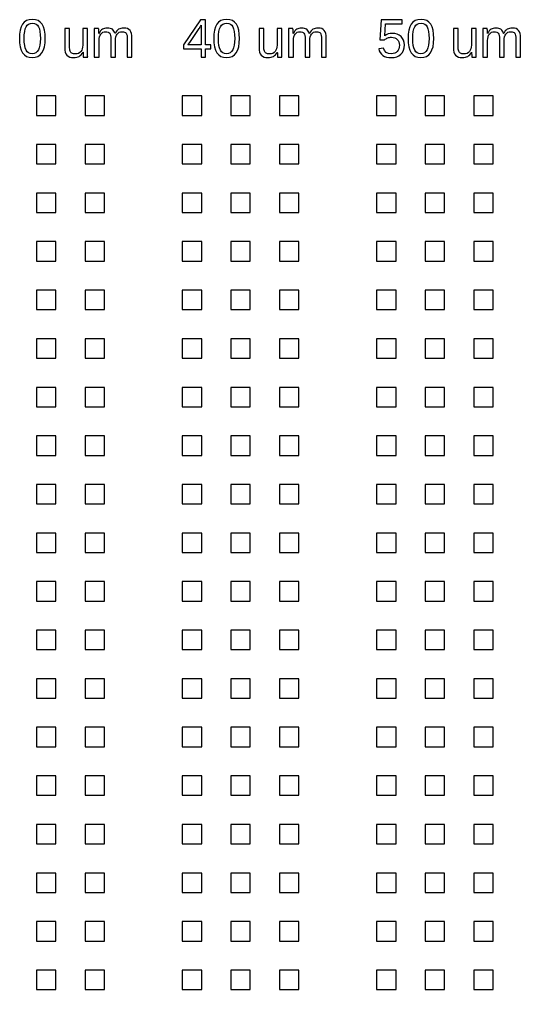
# Model space of a CAD drawing. Extents: x -5117 to 5117, y -2981 to 8396.
# Drawn here: x -1256 to -28, y 5588 to 7965 of the extents above; entities that cross this region are included whole.
import ezdxf

# ---------------------------------------------------------------- set-up
doc = ezdxf.new("R2010")
doc.units = 0
doc.layers.get('0').update_dxf_attribs({"linetype": 'CONTINUOUS'})

msp = doc.modelspace()

# ---------------------------------------------------------------- linework, layer by layer
at = {"color": 7}
for points in [[(-1217.086101, 7872.27126), (-1210.676376, 7874.532396), (-1205.221088, 7878.293021), (-1200.724998, 7883.529336), (-1197.207147, 7890.217538), (-1194.693716, 7898.238619), (-1193.187086, 7907.616383), (-1192.684875, 7918.350827), (-1193.163284, 7929.228081), (-1194.59851, 7938.677248), (-1196.988174, 7946.722131), (-1200.337035, 7953.338929), (-1204.687936, 7958.503839), (-1210.095621, 7962.193061), (-1216.552949, 7964.406594), (-1224.06468, 7965.144438), (-1231.776343, 7964.430395), (-1238.37648, 7962.240663), (-1243.865089, 7958.575243), (-1248.246933, 7953.457936), (-1251.593414, 7946.888741), (-1253.985457, 7938.843858), (-1255.420683, 7929.323286), (-1255.896712, 7918.350827), (-1255.406403, 7907.56878), (-1253.928334, 7898.167215), (-1251.467266, 7890.122332), (-1248.020819, 7883.481733), (-1243.593753, 7878.245419), (-1238.190829, 7874.508594), (-1231.809665, 7872.27126), (-1224.452643, 7871.533415)], [(-741.05751, 7872.27126), (-734.647785, 7874.532396), (-729.192497, 7878.293021), (-724.696407, 7883.529336), (-721.178556, 7890.217538), (-718.665125, 7898.238619), (-717.158494, 7907.616383), (-716.656284, 7918.350827), (-717.134693, 7929.228081), (-718.569919, 7938.677248), (-720.959582, 7946.722131), (-724.308444, 7953.338929), (-728.659345, 7958.503839), (-734.06703, 7962.193061), (-740.524358, 7964.406594), (-748.036089, 7965.144438), (-755.747752, 7964.430395), (-762.347888, 7962.240663), (-767.836498, 7958.575243), (-772.218341, 7953.457936), (-775.564822, 7946.888741), (-777.956866, 7938.843858), (-779.392092, 7929.323286), (-779.868121, 7918.350827), (-779.377811, 7907.56878), (-777.899742, 7898.167215), (-775.438675, 7890.122332), (-771.992228, 7883.481733), (-767.565162, 7878.245419), (-762.162237, 7874.508594), (-755.781074, 7872.27126), (-748.424052, 7871.533415)], [(-265.028918, 7872.27126), (-258.619193, 7874.532396), (-253.163906, 7878.293021), (-248.667816, 7883.529336), (-245.149964, 7890.217538), (-242.636533, 7898.238619), (-241.129903, 7907.616383), (-240.627693, 7918.350827), (-241.106101, 7929.228081), (-242.541328, 7938.677248), (-244.930991, 7946.722131), (-248.279852, 7953.338929), (-252.630754, 7958.503839), (-258.038438, 7962.193061), (-264.495766, 7964.406594), (-272.007497, 7965.144438), (-279.719161, 7964.430395), (-286.319297, 7962.240663), (-291.807907, 7958.575243), (-296.18975, 7953.457936), (-299.536231, 7946.888741), (-301.928274, 7938.843858), (-303.363501, 7929.323286), (-303.839529, 7918.350827), (-303.34922, 7907.56878), (-301.871151, 7898.167215), (-299.410083, 7890.122332), (-295.963636, 7883.481733), (-291.53657, 7878.245419), (-286.133646, 7874.508594), (-279.752483, 7872.27126), (-272.395461, 7871.533415)], [(-1229.139145, 7881.577619), (-1233.259172, 7883.26752), (-1236.679438, 7886.076089), (-1239.399941, 7890.003325), (-1241.477806, 7895.120632), (-1242.960635, 7901.57082), (-1243.850808, 7909.306284), (-1244.145946, 7918.350827), (-1243.853189, 7927.609583), (-1242.974916, 7935.487857), (-1241.513508, 7941.938044), (-1239.464205, 7947.007749), (-1236.748462, 7950.815977), (-1233.275833, 7953.553142), (-1229.046319, 7955.171639), (-1224.06468, 7955.719072), (-1219.204428, 7955.171639), (-1215.082021, 7953.505539), (-1211.697457, 7950.744573), (-1209.053118, 7946.888741), (-1207.060939, 7941.771434), (-1205.639993, 7935.321247), (-1204.785522, 7927.514378), (-1204.502285, 7918.350827), (-1204.799803, 7909.472894), (-1205.694737, 7901.808834), (-1207.189467, 7895.382448), (-1209.279232, 7890.193736), (-1212.011636, 7886.171295), (-1215.429521, 7883.315123), (-1219.532888, 7881.60142), (-1224.324116, 7881.030186)], [(-1118.888543, 7871.723827), (-1115.461137, 7872.27126), (-1112.35029, 7873.223317), (-1109.560763, 7874.532396), (-1107.006869, 7876.293701), (-1104.612446, 7878.578639), (-1102.375111, 7881.411009), (-1100.294866, 7884.76701), (-1100.099694, 7884.76701), (-1100.037811, 7882.410669), (-1099.980687, 7880.482753), (-1099.925944, 7878.93566), (-1099.875961, 7877.816993), (-1099.828358, 7876.93634), (-1099.785516, 7876.079488), (-1099.747433, 7875.294041), (-1099.714111, 7874.556197), (-1099.680789, 7873.913558), (-1099.649847, 7873.413728), (-1099.616525, 7873.056707), (-1099.583203, 7872.818693), (-1088.608364, 7872.818693), (-1088.777354, 7874.77041), (-1088.898742, 7877.912199), (-1088.970146, 7882.220257), (-1088.993947, 7887.742189), (-1088.993947, 7942.675888), (-1100.616185, 7942.675888), (-1100.616185, 7902.189657), (-1100.920844, 7897.381768), (-1101.827678, 7893.121312), (-1103.341449, 7889.408289), (-1105.459776, 7886.242699), (-1108.104115, 7883.743549), (-1111.191161, 7881.93464), (-1114.720913, 7880.863576), (-1118.695751, 7880.506554), (-1121.397214, 7880.60176), (-1123.748795, 7880.911179), (-1125.755255, 7881.43481), (-1127.414215, 7882.172654), (-1128.797078, 7883.148513), (-1129.980009, 7884.386187), (-1130.960628, 7885.909479), (-1131.738935, 7887.670785), (-1132.333971, 7889.76531), (-1132.757636, 7892.264461), (-1133.009931, 7895.120632), (-1133.095616, 7898.381428), (-1133.095616, 7942.675888), (-1144.782118, 7942.675888), (-1144.782118, 7896.120292), (-1144.448898, 7890.003325), (-1143.451618, 7884.814613), (-1141.785518, 7880.554157), (-1139.455358, 7877.245759), (-1136.406395, 7874.746608), (-1132.586266, 7872.961501), (-1127.99735, 7871.890437), (-1122.634888, 7871.533415)], [(-1060.827336, 7913.304924), (-1060.555999, 7918.184217), (-1059.744371, 7922.468475), (-1058.392449, 7926.181498), (-1056.500236, 7929.323286), (-1054.143894, 7931.798635), (-1051.399589, 7933.583742), (-1048.267321, 7934.654807), (-1044.74947, 7934.988027), (-1041.41251, 7934.750012), (-1038.632503, 7934.035969), (-1036.407069, 7932.822097), (-1034.740969, 7931.132195), (-1033.527096, 7928.799655), (-1032.658344, 7925.681668), (-1032.137092, 7921.778233), (-1031.965722, 7917.113153), (-1031.965722, 7872.818693), (-1020.472012, 7872.818693), (-1020.472012, 7913.304924), (-1020.207816, 7918.208019), (-1019.415228, 7922.516078), (-1018.091869, 7926.229101), (-1016.242498, 7929.347088), (-1013.914718, 7931.822437), (-1011.165653, 7933.583742), (-1007.990542, 7934.654807), (-1004.394146, 7934.988027), (-1001.057186, 7934.750012), (-998.274799, 7934.035969), (-996.051745, 7932.822097), (-994.385645, 7931.132195), (-993.171772, 7928.799655), (-992.30302, 7925.681668), (-991.781769, 7921.778233), (-991.608018, 7917.113153), (-991.608018, 7872.818693), (-980.116688, 7872.818693), (-980.116688, 7919.374289), (-980.416586, 7925.467455), (-981.31866, 7930.632365), (-982.822911, 7934.892821), (-984.926957, 7938.225021), (-987.692683, 7940.747973), (-991.181973, 7942.53308), (-995.392446, 7943.604144), (-1000.326482, 7943.984967), (-1003.839573, 7943.770754), (-1007.081328, 7943.19952), (-1010.054126, 7942.223661), (-1012.755588, 7940.86698), (-1015.226177, 7939.081873), (-1017.508734, 7936.796935), (-1019.60088, 7934.012168), (-1021.504994, 7930.727571), (-1021.697785, 7930.727571), (-1022.77837, 7933.964565), (-1024.208836, 7936.70173), (-1025.989183, 7938.986667), (-1028.121791, 7940.819377), (-1030.639983, 7942.19986), (-1033.569939, 7943.175718), (-1036.9188, 7943.770754), (-1040.681806, 7943.984967), (-1044.035427, 7943.794556), (-1047.122473, 7943.247123), (-1049.942942, 7942.342668), (-1052.496835, 7941.057391), (-1054.850797, 7939.343688), (-1057.06671, 7937.03495), (-1059.144575, 7934.178778), (-1061.084391, 7930.727571), (-1061.279563, 7930.727571), (-1061.341447, 7933.083912), (-1061.40095, 7935.011828), (-1061.453313, 7936.558921), (-1061.505676, 7937.677588), (-1061.550899, 7938.582043), (-1061.593742, 7939.415093), (-1061.631824, 7940.20054), (-1061.667526, 7940.938384), (-1061.698468, 7941.581023), (-1061.73179, 7942.080853), (-1061.762732, 7942.461676), (-1061.796054, 7942.675888), (-1072.773273, 7942.675888), (-1072.601903, 7940.724171), (-1072.480516, 7937.606184), (-1072.409111, 7933.274324), (-1072.38531, 7927.776193), (-1072.38531, 7872.818693), (-1060.827336, 7872.818693)], [(-799.966048, 7893.406929), (-787.1823, 7893.406929), (-787.1823, 7902.594281), (-799.966048, 7902.594281), (-799.966048, 7963.787756), (-812.169041, 7963.787756), (-853.816782, 7902.451472), (-853.816782, 7893.406929), (-810.943267, 7893.406929), (-810.943267, 7872.818693), (-799.966048, 7872.818693)], [(-843.098998, 7902.594281), (-842.066016, 7903.879558), (-838.579107, 7908.663646), (-815.270367, 7943.009108), (-814.796719, 7943.723151), (-814.220724, 7944.675208), (-813.537623, 7945.86528), (-812.752176, 7947.269564), (-812.009571, 7948.626246), (-811.459758, 7949.649707), (-811.105117, 7950.339949), (-810.943267, 7950.69697), (-810.943267, 7902.594281)], [(-753.110554, 7881.577619), (-757.230581, 7883.26752), (-760.650846, 7886.076089), (-763.37135, 7890.003325), (-765.449215, 7895.120632), (-766.932044, 7901.57082), (-767.822217, 7909.306284), (-768.117355, 7918.350827), (-767.824597, 7927.609583), (-766.946325, 7935.487857), (-765.484917, 7941.938044), (-763.435614, 7947.007749), (-760.719871, 7950.815977), (-757.247242, 7953.553142), (-753.017728, 7955.171639), (-748.036089, 7955.719072), (-743.175837, 7955.171639), (-739.053429, 7953.505539), (-735.668866, 7950.744573), (-733.024527, 7946.888741), (-731.032347, 7941.771434), (-729.611402, 7935.321247), (-728.756931, 7927.514378), (-728.473694, 7918.350827), (-728.771212, 7909.472894), (-729.666145, 7901.808834), (-731.160875, 7895.382448), (-733.250641, 7890.193736), (-735.983045, 7886.171295), (-739.40093, 7883.315123), (-743.504297, 7881.60142), (-748.295524, 7881.030186)], [(-642.859952, 7871.723827), (-639.432546, 7872.27126), (-636.321699, 7873.223317), (-633.532171, 7874.532396), (-630.978278, 7876.293701), (-628.583854, 7878.578639), (-626.34652, 7881.411009), (-624.266275, 7884.76701), (-624.071103, 7884.76701), (-624.009219, 7882.410669), (-623.952096, 7880.482753), (-623.897353, 7878.93566), (-623.84737, 7877.816993), (-623.799767, 7876.93634), (-623.756924, 7876.079488), (-623.718842, 7875.294041), (-623.68552, 7874.556197), (-623.652198, 7873.913558), (-623.621256, 7873.413728), (-623.587934, 7873.056707), (-623.554612, 7872.818693), (-612.579773, 7872.818693), (-612.748763, 7874.77041), (-612.87015, 7877.912199), (-612.941555, 7882.220257), (-612.965356, 7887.742189), (-612.965356, 7942.675888), (-624.587594, 7942.675888), (-624.587594, 7902.189657), (-624.892252, 7897.381768), (-625.799087, 7893.121312), (-627.312858, 7889.408289), (-629.431185, 7886.242699), (-632.075524, 7883.743549), (-635.162569, 7881.93464), (-638.692321, 7880.863576), (-642.66716, 7880.506554), (-645.368622, 7880.60176), (-647.720204, 7880.911179), (-649.726664, 7881.43481), (-651.385624, 7882.172654), (-652.768487, 7883.148513), (-653.951418, 7884.386187), (-654.932037, 7885.909479), (-655.710343, 7887.670785), (-656.305379, 7889.76531), (-656.729045, 7892.264461), (-656.98134, 7895.120632), (-657.067025, 7898.381428), (-657.067025, 7942.675888), (-668.753527, 7942.675888), (-668.753527, 7896.120292), (-668.420307, 7890.003325), (-667.423027, 7884.814613), (-665.756927, 7880.554157), (-663.426767, 7877.245759), (-660.377804, 7874.746608), (-656.557674, 7872.961501), (-651.968759, 7871.890437), (-646.606297, 7871.533415)], [(-584.798744, 7913.304924), (-584.527408, 7918.184217), (-583.715779, 7922.468475), (-582.363858, 7926.181498), (-580.471644, 7929.323286), (-578.115303, 7931.798635), (-575.370998, 7933.583742), (-572.23873, 7934.654807), (-568.720879, 7934.988027), (-565.383918, 7934.750012), (-562.603911, 7934.035969), (-560.378478, 7932.822097), (-558.712378, 7931.132195), (-557.498505, 7928.799655), (-556.629752, 7925.681668), (-556.108501, 7921.778233), (-555.937131, 7917.113153), (-555.937131, 7872.818693), (-544.443421, 7872.818693), (-544.443421, 7913.304924), (-544.179225, 7918.208019), (-543.386637, 7922.516078), (-542.063278, 7926.229101), (-540.213906, 7929.347088), (-537.886127, 7931.822437), (-535.137062, 7933.583742), (-531.961951, 7934.654807), (-528.365555, 7934.988027), (-525.028594, 7934.750012), (-522.246207, 7934.035969), (-520.023154, 7932.822097), (-518.357054, 7931.132195), (-517.143181, 7928.799655), (-516.274429, 7925.681668), (-515.753177, 7921.778233), (-515.579427, 7917.113153), (-515.579427, 7872.818693), (-504.088097, 7872.818693), (-504.088097, 7919.374289), (-504.387995, 7925.467455), (-505.290069, 7930.632365), (-506.794319, 7934.892821), (-508.898366, 7938.225021), (-511.664092, 7940.747973), (-515.153381, 7942.53308), (-519.363854, 7943.604144), (-524.297891, 7943.984967), (-527.810982, 7943.770754), (-531.052736, 7943.19952), (-534.025535, 7942.223661), (-536.726997, 7940.86698), (-539.197585, 7939.081873), (-541.480143, 7936.796935), (-543.572288, 7934.012168), (-545.476403, 7930.727571), (-545.669194, 7930.727571), (-546.749779, 7933.964565), (-548.180245, 7936.70173), (-549.960592, 7938.986667), (-552.0932, 7940.819377), (-554.611391, 7942.19986), (-557.541347, 7943.175718), (-560.890208, 7943.770754), (-564.653214, 7943.984967), (-568.006836, 7943.794556), (-571.093881, 7943.247123), (-573.914351, 7942.342668), (-576.468244, 7941.057391), (-578.822205, 7939.343688), (-581.038118, 7937.03495), (-583.115983, 7934.178778), (-585.0558, 7930.727571), (-585.250971, 7930.727571), (-585.312855, 7933.083912), (-585.372359, 7935.011828), (-585.424722, 7936.558921), (-585.477085, 7937.677588), (-585.522308, 7938.582043), (-585.56515, 7939.415093), (-585.603233, 7940.20054), (-585.638935, 7940.938384), (-585.669877, 7941.581023), (-585.703199, 7942.080853), (-585.734141, 7942.461676), (-585.767463, 7942.675888), (-596.744682, 7942.675888), (-596.573312, 7940.724171), (-596.451924, 7937.606184), (-596.38052, 7933.274324), (-596.356719, 7927.776193), (-596.356719, 7872.818693), (-584.798744, 7872.818693)], [(-337.942218, 7872.033245), (-331.596756, 7873.60414), (-326.079585, 7876.174694), (-321.388323, 7879.792511), (-317.644358, 7884.314783), (-314.971458, 7889.5987), (-313.367242, 7895.644264), (-312.831709, 7902.451472), (-313.329159, 7908.473234), (-314.826269, 7913.923761), (-317.318279, 7918.755452), (-320.805188, 7922.992106), (-325.134668, 7926.443313), (-330.144869, 7928.894861), (-335.835791, 7930.370549), (-342.209814, 7930.870379), (-347.598458, 7930.513358), (-352.525353, 7929.418492), (-356.992882, 7927.585782), (-361.001043, 7925.062831), (-359.256398, 7953.910163), (-318.127527, 7953.910163), (-318.127527, 7963.787756), (-369.845654, 7963.787756), (-372.880336, 7914.852017), (-361.517534, 7914.852017), (-359.482511, 7916.494316), (-357.449869, 7917.8986), (-355.414847, 7919.017267), (-353.382205, 7919.89792), (-351.30672, 7920.540559), (-349.152691, 7920.992786), (-346.915357, 7921.278403), (-344.599477, 7921.373609), (-340.31284, 7921.040389), (-336.48795, 7920.040729), (-333.129569, 7918.39843), (-330.232935, 7916.089692), (-327.902775, 7913.23352), (-326.239055, 7909.972724), (-325.239395, 7906.283503), (-324.906175, 7902.189657), (-325.237014, 7897.524577), (-326.229534, 7893.383128), (-327.883733, 7889.76531), (-330.201993, 7886.671125), (-333.103387, 7884.195776), (-336.511752, 7882.43447), (-340.431847, 7881.363406), (-344.858913, 7881.030186), (-351.754187, 7881.863236), (-357.207095, 7884.386187), (-361.215255, 7888.59904), (-363.776289, 7894.525596), (-375.529435, 7893.168915), (-374.137052, 7888.194416), (-372.025865, 7883.886357), (-369.195875, 7880.173334), (-365.649462, 7877.079149), (-361.436609, 7874.651403), (-356.609679, 7872.913898), (-351.168672, 7871.866635), (-345.115968, 7871.533415)], [(-277.081962, 7881.577619), (-281.20199, 7883.26752), (-284.622255, 7886.076089), (-287.342758, 7890.003325), (-289.420623, 7895.120632), (-290.903452, 7901.57082), (-291.793626, 7909.306284), (-292.088764, 7918.350827), (-291.796006, 7927.609583), (-290.917733, 7935.487857), (-289.456325, 7941.938044), (-287.407022, 7947.007749), (-284.691279, 7950.815977), (-281.218651, 7953.553142), (-276.989137, 7955.171639), (-272.007497, 7955.719072), (-267.147245, 7955.171639), (-263.024838, 7953.505539), (-259.640275, 7950.744573), (-256.995936, 7946.888741), (-255.003756, 7941.771434), (-253.582811, 7935.321247), (-252.728339, 7927.514378), (-252.445102, 7918.350827), (-252.74262, 7909.472894), (-253.637554, 7901.808834), (-255.132284, 7895.382448), (-257.222049, 7890.193736), (-259.954453, 7886.171295), (-263.372339, 7883.315123), (-267.475705, 7881.60142), (-272.266933, 7881.030186)], [(-166.831122, 7871.723827), (-163.403002, 7872.27126), (-160.293584, 7873.223317), (-157.503104, 7874.532396), (-154.950401, 7876.293701), (-152.555501, 7878.578639), (-150.31769, 7881.411009), (-148.237445, 7884.76701), (-148.043702, 7884.76701), (-147.981104, 7882.410669), (-147.922553, 7880.482753), (-147.868047, 7878.93566), (-147.817826, 7877.816993), (-147.771413, 7876.93634), (-147.729047, 7876.079488), (-147.690727, 7875.294041), (-147.656453, 7874.556197), (-147.624083, 7873.913558), (-147.591713, 7873.413728), (-147.559343, 7873.056707), (-147.527211, 7872.818693), (-136.550468, 7872.818693), (-136.719934, 7874.77041), (-136.841083, 7877.912199), (-136.913677, 7882.220257), (-136.937955, 7887.742189), (-136.937955, 7942.675888), (-148.560193, 7942.675888), (-148.560193, 7902.189657), (-148.862709, 7897.381768), (-149.770734, 7893.121312), (-151.284028, 7889.408289), (-153.402832, 7886.242699), (-156.04598, 7883.743549), (-159.133264, 7881.93464), (-162.664444, 7880.863576), (-166.639521, 7880.506554), (-169.339317, 7880.60176), (-171.692088, 7880.911179), (-173.697597, 7881.43481), (-175.356318, 7882.172654), (-176.740371, 7883.148513), (-177.922826, 7884.386187), (-178.903445, 7885.909479), (-179.682466, 7887.670785), (-180.275598, 7889.76531), (-180.699501, 7892.264461), (-180.9537, 7895.120632), (-181.038434, 7898.381428), (-181.038434, 7942.675888), (-192.725412, 7942.675888), (-192.725412, 7896.120292), (-192.39243, 7890.003325), (-191.393722, 7884.814613), (-189.728812, 7880.554157), (-187.398414, 7877.245759), (-184.34945, 7874.746608), (-180.529797, 7872.961501), (-175.939453, 7871.890437), (-170.578181, 7871.533415)], [(-108.769677, 7913.304924), (-108.499293, 7918.184217), (-107.68814, 7922.468475), (-106.336219, 7926.181498), (-104.443529, 7929.323286), (-102.08695, 7931.798635), (-99.342645, 7933.583742), (-96.211091, 7934.654807), (-92.692049, 7934.988027), (-89.354613, 7934.750012), (-86.57413, 7934.035969), (-84.3506, 7932.822097), (-82.683786, 7931.132195), (-81.469199, 7928.799655), (-80.601637, 7925.681668), (-80.080862, 7921.778233), (-79.907349, 7917.113153), (-79.907349, 7872.818693), (-68.414115, 7872.818693), (-68.414115, 7913.304924), (-68.149919, 7918.208019), (-67.356856, 7922.516078), (-66.035162, 7926.229101), (-64.184839, 7929.347088), (-61.858487, 7931.822437), (-59.108232, 7933.583742), (-55.934312, 7934.654807), (-52.336487, 7934.988027), (-48.999051, 7934.750012), (-46.218568, 7934.035969), (-43.995038, 7932.822097), (-42.328224, 7931.132195), (-41.113637, 7928.799655), (-40.246075, 7925.681668), (-39.7253, 7921.778233), (-39.551788, 7917.113153), (-39.551788, 7872.818693), (-28.058553, 7872.818693), (-28.058553, 7919.374289), (-28.359403, 7925.467455), (-29.261239, 7930.632365), (-30.764538, 7934.892821), (-32.86906, 7938.225021), (-35.6355, 7940.747973), (-39.124076, 7942.53308), (-43.335263, 7943.604144), (-48.268585, 7943.984967), (-51.781676, 7943.770754), (-55.024145, 7943.19952), (-57.996467, 7942.223661), (-60.698168, 7940.86698), (-63.169946, 7939.081873), (-65.452027, 7936.796935), (-67.544411, 7934.012168), (-69.447097, 7930.727571), (-69.640841, 7930.727571), (-70.720474, 7933.964565), (-72.151178, 7936.70173), (-73.932715, 7938.986667), (-76.065561, 7940.819377), (-78.581848, 7942.19986), (-81.51347, 7943.175718), (-84.861141, 7943.770754), (-88.624147, 7943.984967), (-91.977768, 7943.794556), (-95.065052, 7943.247123), (-97.885759, 7942.342668), (-100.440367, 7941.057391), (-102.793138, 7939.343688), (-105.008575, 7937.03495), (-107.086916, 7934.178778), (-109.027922, 7930.727571), (-109.221666, 7930.727571), (-109.284264, 7933.083912), (-109.342815, 7935.011828), (-109.397083, 7936.558921), (-109.447542, 7937.677588), (-109.493954, 7938.582043), (-109.536559, 7939.415093), (-109.574879, 7940.20054), (-109.609153, 7940.938384), (-109.641523, 7941.581023), (-109.673655, 7942.080853), (-109.706025, 7942.461676), (-109.738157, 7942.675888), (-120.7149, 7942.675888), (-120.545434, 7940.724171), (-120.424285, 7937.606184), (-120.351691, 7933.274324), (-120.327413, 7927.776193), (-120.327413, 7872.818693), (-108.769677, 7872.818693)], [(-1166.270049, 7777.612974), (-1213.872908, 7777.612974), (-1213.872908, 7730.010115), (-1166.270049, 7730.010115)], [(-1047.262901, 7777.612974), (-1094.86576, 7777.612974), (-1094.86576, 7730.010115), (-1047.262901, 7730.010115)], [(-809.248605, 7777.612974), (-856.851464, 7777.612974), (-856.851464, 7730.010115), (-809.248605, 7730.010115)], [(-690.241457, 7777.612974), (-737.844317, 7777.612974), (-737.844317, 7730.010115), (-690.241457, 7730.010115)], [(-571.23431, 7777.612974), (-618.837169, 7777.612974), (-618.837169, 7730.010115), (-571.23431, 7730.010115)], [(-333.220014, 7777.612974), (-380.822873, 7777.612974), (-380.822873, 7730.010115), (-333.220014, 7730.010115)], [(-214.212866, 7777.612974), (-261.815725, 7777.612974), (-261.815725, 7730.010115), (-214.212866, 7730.010115)], [(-95.205718, 7777.612974), (-142.808577, 7777.612974), (-142.808577, 7730.010115), (-95.205718, 7730.010115)], [(-1166.270049, 7658.605827), (-1213.872908, 7658.605827), (-1213.872908, 7611.002967), (-1166.270049, 7611.002967)], [(-1047.262901, 7658.605827), (-1094.86576, 7658.605827), (-1094.86576, 7611.002967), (-1047.262901, 7611.002967)], [(-809.248605, 7658.605827), (-856.851464, 7658.605827), (-856.851464, 7611.002967), (-809.248605, 7611.002967)], [(-690.241457, 7658.605827), (-737.844317, 7658.605827), (-737.844317, 7611.002967), (-690.241457, 7611.002967)], [(-571.23431, 7658.605827), (-618.837169, 7658.605827), (-618.837169, 7611.002967), (-571.23431, 7611.002967)], [(-333.220014, 7658.605827), (-380.822873, 7658.605827), (-380.822873, 7611.002967), (-333.220014, 7611.002967)], [(-214.212866, 7658.605827), (-261.815725, 7658.605827), (-261.815725, 7611.002967), (-214.212866, 7611.002967)], [(-95.205718, 7658.605827), (-142.808577, 7658.605827), (-142.808577, 7611.002967), (-95.205718, 7611.002967)], [(-1166.270049, 7539.598679), (-1213.872908, 7539.598679), (-1213.872908, 7491.99582), (-1166.270049, 7491.99582)], [(-1047.262901, 7539.598679), (-1094.86576, 7539.598679), (-1094.86576, 7491.99582), (-1047.262901, 7491.99582)], [(-809.248605, 7539.598679), (-856.851464, 7539.598679), (-856.851464, 7491.99582), (-809.248605, 7491.99582)], [(-690.241457, 7539.598679), (-737.844317, 7539.598679), (-737.844317, 7491.99582), (-690.241457, 7491.99582)], [(-571.23431, 7539.598679), (-618.837169, 7539.598679), (-618.837169, 7491.99582), (-571.23431, 7491.99582)], [(-333.220014, 7539.598679), (-380.822873, 7539.598679), (-380.822873, 7491.99582), (-333.220014, 7491.99582)], [(-214.212866, 7539.598679), (-261.815725, 7539.598679), (-261.815725, 7491.99582), (-214.212866, 7491.99582)], [(-95.205718, 7539.598679), (-142.808577, 7539.598679), (-142.808577, 7491.99582), (-95.205718, 7491.99582)], [(-1166.270049, 7420.591531), (-1213.872908, 7420.591531), (-1213.872908, 7372.988672), (-1166.270049, 7372.988672)], [(-1047.262901, 7420.591531), (-1094.86576, 7420.591531), (-1094.86576, 7372.988672), (-1047.262901, 7372.988672)], [(-809.248605, 7420.591531), (-856.851464, 7420.591531), (-856.851464, 7372.988672), (-809.248605, 7372.988672)], [(-690.241457, 7420.591531), (-737.844317, 7420.591531), (-737.844317, 7372.988672), (-690.241457, 7372.988672)], [(-571.23431, 7420.591531), (-618.837169, 7420.591531), (-618.837169, 7372.988672), (-571.23431, 7372.988672)], [(-333.220014, 7420.591531), (-380.822873, 7420.591531), (-380.822873, 7372.988672), (-333.220014, 7372.988672)], [(-214.212866, 7420.591531), (-261.815725, 7420.591531), (-261.815725, 7372.988672), (-214.212866, 7372.988672)], [(-95.205718, 7420.591531), (-142.808577, 7420.591531), (-142.808577, 7372.988672), (-95.205718, 7372.988672)], [(-1166.270049, 7301.584383), (-1213.872908, 7301.584383), (-1213.872908, 7253.981524), (-1166.270049, 7253.981524)], [(-1047.262901, 7301.584383), (-1094.86576, 7301.584383), (-1094.86576, 7253.981524), (-1047.262901, 7253.981524)], [(-809.248605, 7301.584383), (-856.851464, 7301.584383), (-856.851464, 7253.981524), (-809.248605, 7253.981524)], [(-690.241457, 7301.584383), (-737.844317, 7301.584383), (-737.844317, 7253.981524), (-690.241457, 7253.981524)], [(-571.23431, 7301.584383), (-618.837169, 7301.584383), (-618.837169, 7253.981524), (-571.23431, 7253.981524)], [(-333.220014, 7301.584383), (-380.822873, 7301.584383), (-380.822873, 7253.981524), (-333.220014, 7253.981524)], [(-214.212866, 7301.584383), (-261.815725, 7301.584383), (-261.815725, 7253.981524), (-214.212866, 7253.981524)], [(-95.205718, 7301.584383), (-142.808577, 7301.584383), (-142.808577, 7253.981524), (-95.205718, 7253.981524)], [(-1166.270049, 7182.577235), (-1213.872908, 7182.577235), (-1213.872908, 7134.974376), (-1166.270049, 7134.974376)], [(-1047.262901, 7182.577235), (-1094.86576, 7182.577235), (-1094.86576, 7134.974376), (-1047.262901, 7134.974376)], [(-809.248605, 7182.577235), (-856.851464, 7182.577235), (-856.851464, 7134.974376), (-809.248605, 7134.974376)], [(-690.241457, 7182.577235), (-737.844317, 7182.577235), (-737.844317, 7134.974376), (-690.241457, 7134.974376)], [(-571.23431, 7182.577235), (-618.837169, 7182.577235), (-618.837169, 7134.974376), (-571.23431, 7134.974376)], [(-333.220014, 7182.577235), (-380.822873, 7182.577235), (-380.822873, 7134.974376), (-333.220014, 7134.974376)], [(-214.212866, 7182.577235), (-261.815725, 7182.577235), (-261.815725, 7134.974376), (-214.212866, 7134.974376)], [(-95.205718, 7182.577235), (-142.808577, 7182.577235), (-142.808577, 7134.974376), (-95.205718, 7134.974376)], [(-1166.270049, 7063.570087), (-1213.872908, 7063.570087), (-1213.872908, 7015.967228), (-1166.270049, 7015.967228)], [(-1047.262901, 7063.570087), (-1094.86576, 7063.570087), (-1094.86576, 7015.967228), (-1047.262901, 7015.967228)], [(-809.248605, 7063.570087), (-856.851464, 7063.570087), (-856.851464, 7015.967228), (-809.248605, 7015.967228)], [(-690.241457, 7063.570087), (-737.844317, 7063.570087), (-737.844317, 7015.967228), (-690.241457, 7015.967228)], [(-571.23431, 7063.570087), (-618.837169, 7063.570087), (-618.837169, 7015.967228), (-571.23431, 7015.967228)], [(-333.220014, 7063.570087), (-380.822873, 7063.570087), (-380.822873, 7015.967228), (-333.220014, 7015.967228)], [(-214.212866, 7063.570087), (-261.815725, 7063.570087), (-261.815725, 7015.967228), (-214.212866, 7015.967228)], [(-95.205718, 7063.570087), (-142.808577, 7063.570087), (-142.808577, 7015.967228), (-95.205718, 7015.967228)], [(-1166.270049, 6944.562939), (-1213.872908, 6944.562939), (-1213.872908, 6896.96008), (-1166.270049, 6896.96008)], [(-1047.262901, 6944.562939), (-1094.86576, 6944.562939), (-1094.86576, 6896.96008), (-1047.262901, 6896.96008)], [(-809.248605, 6944.562939), (-856.851464, 6944.562939), (-856.851464, 6896.96008), (-809.248605, 6896.96008)], [(-690.241457, 6944.562939), (-737.844317, 6944.562939), (-737.844317, 6896.96008), (-690.241457, 6896.96008)], [(-571.23431, 6944.562939), (-618.837169, 6944.562939), (-618.837169, 6896.96008), (-571.23431, 6896.96008)], [(-333.220014, 6944.562939), (-380.822873, 6944.562939), (-380.822873, 6896.96008), (-333.220014, 6896.96008)], [(-214.212866, 6944.562939), (-261.815725, 6944.562939), (-261.815725, 6896.96008), (-214.212866, 6896.96008)], [(-95.205718, 6944.562939), (-142.808577, 6944.562939), (-142.808577, 6896.96008), (-95.205718, 6896.96008)], [(-1166.270049, 6825.555792), (-1213.872908, 6825.555792), (-1213.872908, 6777.952933), (-1166.270049, 6777.952933)], [(-1047.262901, 6825.555792), (-1094.86576, 6825.555792), (-1094.86576, 6777.952933), (-1047.262901, 6777.952933)], [(-809.248605, 6825.555792), (-856.851464, 6825.555792), (-856.851464, 6777.952933), (-809.248605, 6777.952933)], [(-690.241457, 6825.555792), (-737.844317, 6825.555792), (-737.844317, 6777.952933), (-690.241457, 6777.952933)], [(-571.23431, 6825.555792), (-618.837169, 6825.555792), (-618.837169, 6777.952933), (-571.23431, 6777.952933)], [(-333.220014, 6825.555792), (-380.822873, 6825.555792), (-380.822873, 6777.952933), (-333.220014, 6777.952933)], [(-214.212866, 6825.555792), (-261.815725, 6825.555792), (-261.815725, 6777.952933), (-214.212866, 6777.952933)], [(-95.205718, 6825.555792), (-142.808577, 6825.555792), (-142.808577, 6777.952933), (-95.205718, 6777.952933)], [(-1166.270049, 6706.548644), (-1213.872908, 6706.548644), (-1213.872908, 6658.945785), (-1166.270049, 6658.945785)], [(-1047.262901, 6706.548644), (-1094.86576, 6706.548644), (-1094.86576, 6658.945785), (-1047.262901, 6658.945785)], [(-809.248605, 6706.548644), (-856.851464, 6706.548644), (-856.851464, 6658.945785), (-809.248605, 6658.945785)], [(-690.241457, 6706.548644), (-737.844317, 6706.548644), (-737.844317, 6658.945785), (-690.241457, 6658.945785)], [(-571.23431, 6706.548644), (-618.837169, 6706.548644), (-618.837169, 6658.945785), (-571.23431, 6658.945785)], [(-333.220014, 6706.548644), (-380.822873, 6706.548644), (-380.822873, 6658.945785), (-333.220014, 6658.945785)], [(-214.212866, 6706.548644), (-261.815725, 6706.548644), (-261.815725, 6658.945785), (-214.212866, 6658.945785)], [(-95.205718, 6706.548644), (-142.808577, 6706.548644), (-142.808577, 6658.945785), (-95.205718, 6658.945785)], [(-1166.270049, 6587.541496), (-1213.872908, 6587.541496), (-1213.872908, 6539.938637), (-1166.270049, 6539.938637)], [(-1047.262901, 6587.541496), (-1094.86576, 6587.541496), (-1094.86576, 6539.938637), (-1047.262901, 6539.938637)], [(-809.248605, 6587.541496), (-856.851464, 6587.541496), (-856.851464, 6539.938637), (-809.248605, 6539.938637)], [(-690.241457, 6587.541496), (-737.844317, 6587.541496), (-737.844317, 6539.938637), (-690.241457, 6539.938637)], [(-571.23431, 6587.541496), (-618.837169, 6587.541496), (-618.837169, 6539.938637), (-571.23431, 6539.938637)], [(-333.220014, 6587.541496), (-380.822873, 6587.541496), (-380.822873, 6539.938637), (-333.220014, 6539.938637)], [(-214.212866, 6587.541496), (-261.815725, 6587.541496), (-261.815725, 6539.938637), (-214.212866, 6539.938637)], [(-95.205718, 6587.541496), (-142.808577, 6587.541496), (-142.808577, 6539.938637), (-95.205718, 6539.938637)], [(-1166.270049, 6468.534348), (-1213.872908, 6468.534348), (-1213.872908, 6420.931489), (-1166.270049, 6420.931489)], [(-1047.262901, 6468.534348), (-1094.86576, 6468.534348), (-1094.86576, 6420.931489), (-1047.262901, 6420.931489)], [(-809.248605, 6468.534348), (-856.851464, 6468.534348), (-856.851464, 6420.931489), (-809.248605, 6420.931489)], [(-690.241457, 6468.534348), (-737.844317, 6468.534348), (-737.844317, 6420.931489), (-690.241457, 6420.931489)], [(-571.23431, 6468.534348), (-618.837169, 6468.534348), (-618.837169, 6420.931489), (-571.23431, 6420.931489)], [(-333.220014, 6468.534348), (-380.822873, 6468.534348), (-380.822873, 6420.931489), (-333.220014, 6420.931489)], [(-214.212866, 6468.534348), (-261.815725, 6468.534348), (-261.815725, 6420.931489), (-214.212866, 6420.931489)], [(-95.205718, 6468.534348), (-142.808577, 6468.534348), (-142.808577, 6420.931489), (-95.205718, 6420.931489)], [(-1166.270049, 6349.5272), (-1213.872908, 6349.5272), (-1213.872908, 6301.924341), (-1166.270049, 6301.924341)], [(-1047.262901, 6349.5272), (-1094.86576, 6349.5272), (-1094.86576, 6301.924341), (-1047.262901, 6301.924341)], [(-809.248605, 6349.5272), (-856.851464, 6349.5272), (-856.851464, 6301.924341), (-809.248605, 6301.924341)], [(-690.241457, 6349.5272), (-737.844317, 6349.5272), (-737.844317, 6301.924341), (-690.241457, 6301.924341)], [(-571.23431, 6349.5272), (-618.837169, 6349.5272), (-618.837169, 6301.924341), (-571.23431, 6301.924341)], [(-333.220014, 6349.5272), (-380.822873, 6349.5272), (-380.822873, 6301.924341), (-333.220014, 6301.924341)], [(-214.212866, 6349.5272), (-261.815725, 6349.5272), (-261.815725, 6301.924341), (-214.212866, 6301.924341)], [(-95.205718, 6349.5272), (-142.808577, 6349.5272), (-142.808577, 6301.924341), (-95.205718, 6301.924341)], [(-1166.270049, 6230.520052), (-1213.872908, 6230.520052), (-1213.872908, 6182.917193), (-1166.270049, 6182.917193)], [(-1047.262901, 6230.520052), (-1094.86576, 6230.520052), (-1094.86576, 6182.917193), (-1047.262901, 6182.917193)], [(-809.248605, 6230.520052), (-856.851464, 6230.520052), (-856.851464, 6182.917193), (-809.248605, 6182.917193)], [(-690.241457, 6230.520052), (-737.844317, 6230.520052), (-737.844317, 6182.917193), (-690.241457, 6182.917193)], [(-571.23431, 6230.520052), (-618.837169, 6230.520052), (-618.837169, 6182.917193), (-571.23431, 6182.917193)], [(-333.220014, 6230.520052), (-380.822873, 6230.520052), (-380.822873, 6182.917193), (-333.220014, 6182.917193)], [(-214.212866, 6230.520052), (-261.815725, 6230.520052), (-261.815725, 6182.917193), (-214.212866, 6182.917193)], [(-95.205718, 6230.520052), (-142.808577, 6230.520052), (-142.808577, 6182.917193), (-95.205718, 6182.917193)], [(-1166.270049, 6111.512905), (-1213.872908, 6111.512905), (-1213.872908, 6063.910045), (-1166.270049, 6063.910045)], [(-1047.262901, 6111.512905), (-1094.86576, 6111.512905), (-1094.86576, 6063.910045), (-1047.262901, 6063.910045)], [(-809.248605, 6111.512905), (-856.851464, 6111.512905), (-856.851464, 6063.910045), (-809.248605, 6063.910045)], [(-690.241457, 6111.512905), (-737.844317, 6111.512905), (-737.844317, 6063.910045), (-690.241457, 6063.910045)], [(-571.23431, 6111.512905), (-618.837169, 6111.512905), (-618.837169, 6063.910045), (-571.23431, 6063.910045)], [(-333.220014, 6111.512905), (-380.822873, 6111.512905), (-380.822873, 6063.910045), (-333.220014, 6063.910045)], [(-214.212866, 6111.512905), (-261.815725, 6111.512905), (-261.815725, 6063.910045), (-214.212866, 6063.910045)], [(-95.205718, 6111.512905), (-142.808577, 6111.512905), (-142.808577, 6063.910045), (-95.205718, 6063.910045)], [(-1166.270049, 5992.505757), (-1213.872908, 5992.505757), (-1213.872908, 5944.902898), (-1166.270049, 5944.902898)], [(-1047.262901, 5992.505757), (-1094.86576, 5992.505757), (-1094.86576, 5944.902898), (-1047.262901, 5944.902898)], [(-809.248605, 5992.505757), (-856.851464, 5992.505757), (-856.851464, 5944.902898), (-809.248605, 5944.902898)], [(-690.241457, 5992.505757), (-737.844317, 5992.505757), (-737.844317, 5944.902898), (-690.241457, 5944.902898)], [(-571.23431, 5992.505757), (-618.837169, 5992.505757), (-618.837169, 5944.902898), (-571.23431, 5944.902898)], [(-333.220014, 5992.505757), (-380.822873, 5992.505757), (-380.822873, 5944.902898), (-333.220014, 5944.902898)], [(-214.212866, 5992.505757), (-261.815725, 5992.505757), (-261.815725, 5944.902898), (-214.212866, 5944.902898)], [(-95.205718, 5992.505757), (-142.808577, 5992.505757), (-142.808577, 5944.902898), (-95.205718, 5944.902898)], [(-1166.270049, 5873.498609), (-1213.872908, 5873.498609), (-1213.872908, 5825.89575), (-1166.270049, 5825.89575)], [(-1047.262901, 5873.498609), (-1094.86576, 5873.498609), (-1094.86576, 5825.89575), (-1047.262901, 5825.89575)], [(-809.248605, 5873.498609), (-856.851464, 5873.498609), (-856.851464, 5825.89575), (-809.248605, 5825.89575)], [(-690.241457, 5873.498609), (-737.844317, 5873.498609), (-737.844317, 5825.89575), (-690.241457, 5825.89575)], [(-571.23431, 5873.498609), (-618.837169, 5873.498609), (-618.837169, 5825.89575), (-571.23431, 5825.89575)], [(-333.220014, 5873.498609), (-380.822873, 5873.498609), (-380.822873, 5825.89575), (-333.220014, 5825.89575)], [(-214.212866, 5873.498609), (-261.815725, 5873.498609), (-261.815725, 5825.89575), (-214.212866, 5825.89575)], [(-95.205718, 5873.498609), (-142.808577, 5873.498609), (-142.808577, 5825.89575), (-95.205718, 5825.89575)], [(-1166.270049, 5754.491461), (-1213.872908, 5754.491461), (-1213.872908, 5706.888602), (-1166.270049, 5706.888602)], [(-1047.262901, 5754.491461), (-1094.86576, 5754.491461), (-1094.86576, 5706.888602), (-1047.262901, 5706.888602)], [(-809.248605, 5754.491461), (-856.851464, 5754.491461), (-856.851464, 5706.888602), (-809.248605, 5706.888602)], [(-690.241457, 5754.491461), (-737.844317, 5754.491461), (-737.844317, 5706.888602), (-690.241457, 5706.888602)], [(-571.23431, 5754.491461), (-618.837169, 5754.491461), (-618.837169, 5706.888602), (-571.23431, 5706.888602)], [(-333.220014, 5754.491461), (-380.822873, 5754.491461), (-380.822873, 5706.888602), (-333.220014, 5706.888602)], [(-214.212866, 5754.491461), (-261.815725, 5754.491461), (-261.815725, 5706.888602), (-214.212866, 5706.888602)], [(-95.205718, 5754.491461), (-142.808577, 5754.491461), (-142.808577, 5706.888602), (-95.205718, 5706.888602)], [(-1166.270049, 5635.484313), (-1213.872908, 5635.484313), (-1213.872908, 5587.881454), (-1166.270049, 5587.881454)], [(-1047.262901, 5635.484313), (-1094.86576, 5635.484313), (-1094.86576, 5587.881454), (-1047.262901, 5587.881454)], [(-809.248605, 5635.484313), (-856.851464, 5635.484313), (-856.851464, 5587.881454), (-809.248605, 5587.881454)], [(-690.241457, 5635.484313), (-737.844317, 5635.484313), (-737.844317, 5587.881454), (-690.241457, 5587.881454)], [(-571.23431, 5635.484313), (-618.837169, 5635.484313), (-618.837169, 5587.881454), (-571.23431, 5587.881454)], [(-333.220014, 5635.484313), (-380.822873, 5635.484313), (-380.822873, 5587.881454), (-333.220014, 5587.881454)], [(-214.212866, 5635.484313), (-261.815725, 5635.484313), (-261.815725, 5587.881454), (-214.212866, 5587.881454)], [(-95.205718, 5635.484313), (-142.808577, 5635.484313), (-142.808577, 5587.881454), (-95.205718, 5587.881454)]]:
    msp.add_lwpolyline(points, close=True, dxfattribs=at)

doc.saveas('drawing.dxf')
